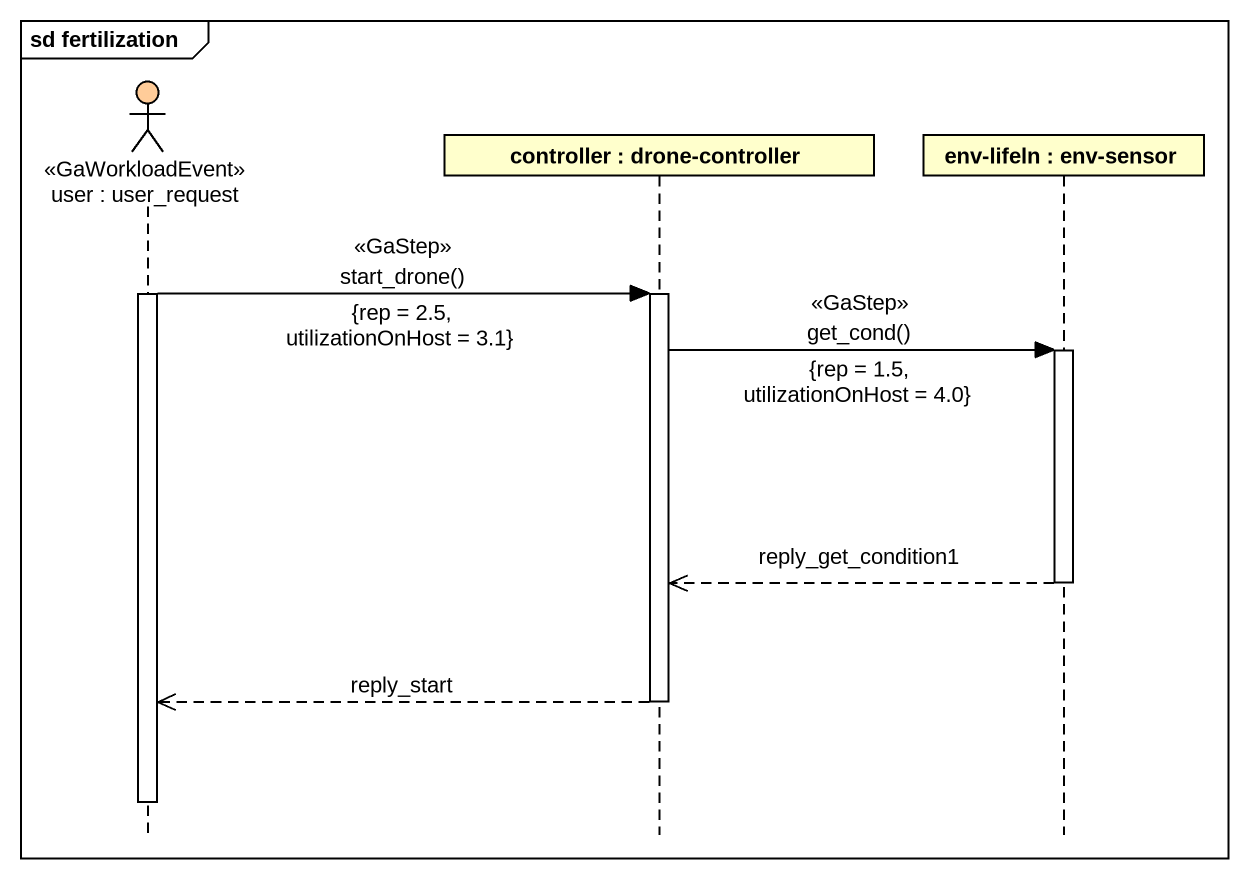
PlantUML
@startuml
mainframe sd fertilization
hide footbox
actor "user : user_request" as user <<GaWorkloadEvent>> #FFCC99
participant "controller : drone-controller" as controller
participant "env-lifeln : env-sensor" as env_lifeln

activate user
user -> controller : start_drone()\n<<GaStep>>\n{rep = 2.5, utilizationOnHost = 3.1}
activate controller
controller -> env_lifeln : get_cond()\n<<GaStep>>\n{rep = 1.5, utilizationOnHost = 4.0}
activate env_lifeln
env_lifeln -->> controller : reply_get_condition1
deactivate env_lifeln
controller -->> user : reply_start
deactivate controller
deactivate user
@enduml
